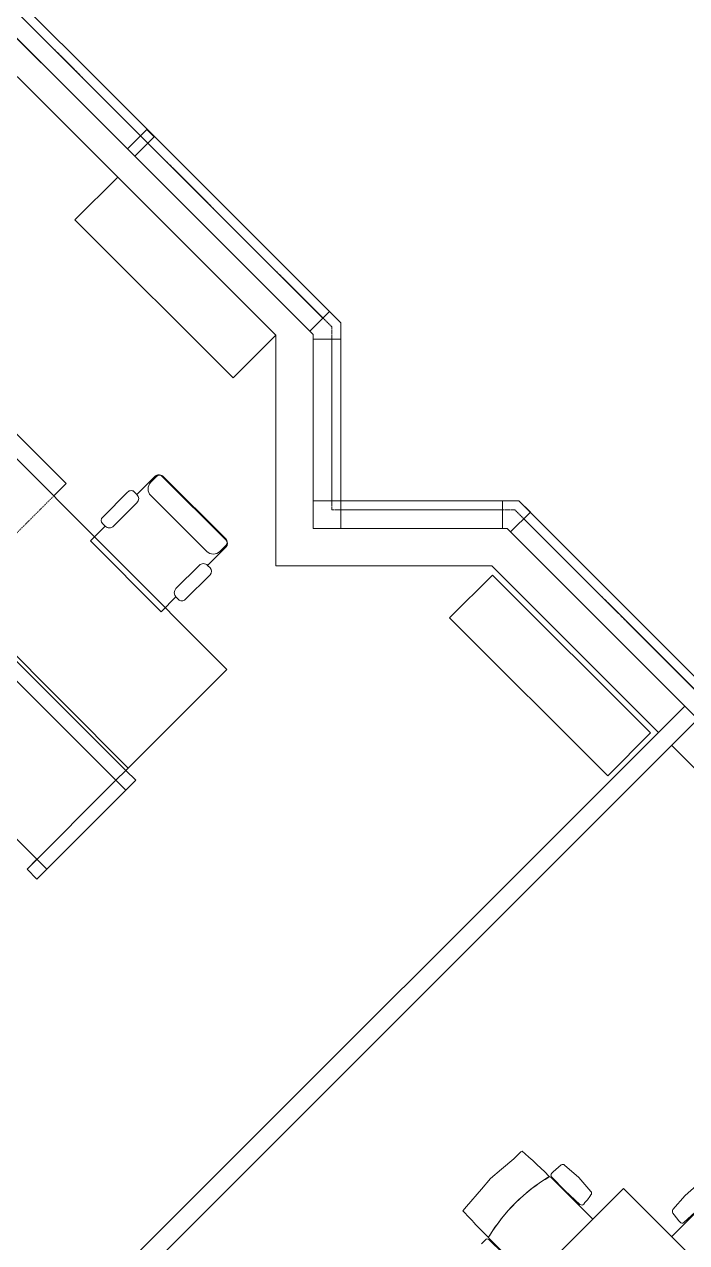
# Model space of a CAD drawing. Header units: inches. Extents: x 1 to 4574, y -953 to 1388.
# Drawn here: x 2174 to 2316.2, y 385.2 to 647.1 of the extents above; entities that cross this region are included whole.
import ezdxf

# ---------------------------------------------------------------- set-up
doc = ezdxf.new("R2010")
doc.units = ezdxf.units.IN
doc.header["$MEASUREMENT"] = 0
doc.linetypes.add('Dash', pattern=[0.25, 0.125, -0.125])
doc.linetypes.add('IMPORT-PHANTOM4', pattern=[0.625, 0.3125, -0.0625, 0.0625, -0.0625, 0.0625, -0.0625])
for name, color, linetype, lineweight in [('3rd Floor Revit Background_dwg', 8, 'Continuous', 9), ('A-Area', 7, 'IMPORT-PHANTOM4', 9), ('A-FLOR', 192, 'Continuous', 9), ('A-WALL', 113, 'Continuous', 50), ('AWAEX', 7, 'Continuous', 9), ('I-FURN', 30, 'Continuous', 9), ('I-FURN-HDLN', 30, 'Continuous', 9), ('MHV', 7, 'Continuous', 9)]:
    doc.layers.add(name, color=color, linetype=linetype, lineweight=lineweight)

# ---------------------------------------------------------------- blocks, each defined once
blk = doc.blocks.new('Conf Table - Rect - Seats 8 - 8 x 4-531600-3rd Floor New Construction - Tel_Data_Elec Plan')
at = {"layer": 'I-FURN'}
for p, q in [((-48, 24), (-48, -24)), ((-48, -9.38), (-60.52, -9.38)), ((-56.3, -9.47), (-51.99, -9.67)), ((-51.99, -9.67), (-51.75, -9.74)), ((-51.75, -9.74), (-51.57, -9.88)), ((-51.57, -9.88), (-51.5, -10.07)), ((-51.5, -10.07), (-51.48, -10.28)), ((-51.48, -10.28), (-51.49, -10.68)), ((-51.82, -12.96), (-51.95, -13.13)), ((-51.75, -12.76), (-51.82, -12.96)), ((-51.68, -12.34), (-51.75, -12.76)), ((-51.55, -11.5), (-51.68, -12.34)), ((-51.49, -10.68), (-51.55, -11.5)), ((-56.28, -13.56), (-60.29, -13.31)), ((-52.31, -13.31), (-56.28, -13.56)), ((-52.11, -13.25), (-52.31, -13.31)), ((-51.95, -13.13), (-52.11, -13.25)), ((-48, -24), (48, -24)), ((-38.68, -24), (-38.68, -36.73)), ((-42.61, -28.52), (-42.86, -32.49)), ((-42.55, -28.32), (-42.61, -28.52)), ((-42.43, -28.15), (-42.55, -28.32)), ((-42.26, -28.03), (-42.43, -28.15)), ((-42.06, -27.96), (-42.26, -28.03)), ((-41.64, -27.88), (-42.06, -27.96)), ((-40.8, -27.76), (-41.64, -27.88)), ((-39.99, -27.7), (-40.8, -27.76)), ((-39.58, -27.69), (-39.99, -27.7)), ((-39.37, -27.7), (-39.58, -27.69)), ((-39.19, -27.78), (-39.37, -27.7)), ((-39.04, -27.96), (-39.19, -27.78)), ((-38.97, -28.2), (-39.04, -27.96)), ((-38.77, -32.5), (-38.97, -28.2)), ((-42.86, -32.49), (-42.61, -36.5)), ((-38.86, -36.7), (-38.77, -32.5)), ((-19.96, -36.79), (-19.96, -31.53)), ((-19.78, -36.7), (-19.87, -32.5)), ((-42.61, -36.5), (-42.55, -36.69)), ((-42.55, -36.69), (-42.45, -36.85)), ((-42.45, -36.85), (-42.29, -36.97)), ((-42.29, -36.97), (-42.11, -37.05)), ((-42.11, -37.05), (-40.61, -37.18)), ((-40.61, -37.18), (-39.81, -37.2)), ((-39.81, -37.2), (-39.41, -37.2)), ((-39.41, -37.2), (-39.21, -37.18)), ((-39.21, -37.18), (-39.04, -37.08)), ((-39.04, -37.08), (-38.92, -36.91)), ((-38.92, -36.91), (-38.86, -36.7)), ((-38.68, -36.73), (-38.59, -37.04)), ((-38.54, -38.47), (-38.52, -37.23)), ((-38.48, -40.85), (-38.54, -38.47)), ((-38.52, -37.23), (-38.45, -37.13)), ((-38.45, -37.13), (-38.23, -37.16)), ((-20.36, -37.16), (-20.08, -37.16)), ((-20.32, -37.15), (-20.05, -37.09)), ((-20.08, -37.16), (-20.05, -37.49)), ((-20.04, -39.14), (-20.08, -40.92)), ((-20.05, -37.09), (-19.96, -36.79)), ((-20.05, -37.49), (-20.04, -39.14)), ((-19.73, -36.91), (-19.78, -36.7)), ((-19.6, -37.08), (-19.73, -36.91)), ((-19.43, -37.18), (-19.6, -37.08)), ((-19.23, -37.21), (-19.43, -37.18)), ((-18.83, -37.2), (-19.23, -37.21)), ((-18.03, -37.18), (-18.83, -37.2)), ((-38.47, -41.54), (-38.48, -40.85)), ((-38.44, -42.03), (-38.47, -41.54)), ((-20.09, -41.58), (-20.12, -42.1)), ((-20.08, -40.92), (-20.09, -41.58)), ((-38.39, -43.16), (-38.44, -42.03)), ((-38.37, -44.21), (-38.39, -43.16)), ((-38.3, -45.09), (-38.37, -44.21)), ((-20.12, -42.1), (-20.17, -43.22)), ((-20.17, -43.22), (-20.17, -44.62)), ((-37.97, -45.12), (-38.3, -45.09)), ((-35.85, -45.2), (-37.97, -45.12)), ((-32.38, -45.48), (-35.85, -45.2)), ((-29.3, -45.73), (-32.38, -45.48)), ((-26.32, -45.51), (-29.3, -45.73)), ((-21.42, -45.08), (-26.32, -45.51)), ((-20.21, -45.03), (-21.42, -45.08)), ((-20.18, -44.9), (-20.21, -45.03)), ((-20.17, -44.62), (-20.18, -44.9))]:
    blk.add_line(p, q, dxfattribs=at)
for centre, radius, start, end in [((-29.24, -0.45), 37.76, 255.6558, 283.5412), ((-29.3, -0.38), 37.85, 256.3473, 283.6527), ((-20.24, -37.67), 0.53, 98.6575, 107.1544)]:
    blk.add_arc(centre, radius, start, end, dxfattribs=at)
blk = doc.blocks.new('6FT_BENCHES - 6FT_BENCHES-1759733-3rd Floor New Construction - Tel_Data_Elec Plan')
at = {"layer": 'I-FURN'}
for p, q in [((-15.74, 30.23), (-15.74, -41.77)), ((-14.99, 30.23), (-15.74, 30.23)), ((9, 30.23), (-14.99, 30.23)), ((-14.99, -41.77), (-14.99, 30.23)), ((9, 28.73), (9, 30.23)), ((-12.88, 28.73), (-12.88, 27.67)), ((16.49, 28.73), (-12.88, 28.73)), ((-12.88, 27.67), (16.49, 27.67)), ((14.99, -41.77), (14.99, 27.67)), ((18.82, 26.62), (14.99, 26.62)), ((16.49, 27.67), (16.49, 28.73)), ((18.82, 10.89), (18.82, 26.62)), ((18.82, 26.62), (18.82, 10.89)), ((14.99, 10.89), (18.82, 10.89)), ((26.85, 0.26), (19.27, 0.26)), ((13.77, -1.52), (13.77, -23.02)), ((18.24, -1.52), (13.77, -1.52)), ((18.24, -0.77), (18.24, -1.52)), ((27.9, -1.52), (27.9, -0.8)), ((33.47, -1.52), (27.9, -1.52)), ((33.62, -1.77), (31.84, -1.77)), ((34.47, -22.02), (34.47, -2.52)), ((19.52, -2.79), (26.63, -2.79)), ((29.84, -20.77), (29.84, -3.77)), ((34.62, -21.77), (34.62, -2.77)), ((13.77, -23.02), (18.24, -23.02)), ((18.24, -23.02), (18.24, -23.77)), ((26.59, -21.75), (19.52, -21.75)), ((27.86, -23.02), (33.47, -23.02)), ((27.86, -23.74), (27.86, -23.02)), ((33.62, -22.77), (31.84, -22.77)), ((19.27, -24.8), (26.8, -24.8)), ((-15.74, -41.77), (-14.99, -41.77)), ((-14.99, -41.77), (14.99, -41.77))]:
    blk.add_line(p, q, dxfattribs=at)
for centre, radius, start, end in [((19.27, -0.77), 1.03, 90, 180), ((26.85, -0.8), 1.06, 0, 90), ((19.52, -1.52), 1.27, 180, 270), ((26.63, -1.52), 1.27, 270, 360), ((31.84, -3.77), 2, 90, 180), ((33.47, -2.52), 1, 360, 90), ((33.62, -2.77), 1, 360, 90), ((31.84, -20.77), 2, 180, 270), ((19.52, -23.02), 1.27, 90, 180), ((26.59, -23.02), 1.27, 0, 90), ((33.47, -22.02), 1, 270, 360), ((33.62, -21.77), 1, 270, 360), ((19.27, -23.77), 1.03, 180, 270), ((26.8, -23.74), 1.06, 270, 0)]:
    blk.add_arc(centre, radius, start, end, dxfattribs=at)
at = {"layer": 'I-FURN-HDLN', "linetype": 'Dash'}
for p, q in [((-4.05, 26.62), (-4.05, 10.89)), ((14.99, 26.62), (-4.05, 26.62)), ((-4.05, 10.89), (14.99, 10.89))]:
    blk.add_line(p, q, dxfattribs=at)
blk = doc.blocks.new('6FT_BENCHES - 6FT_BENCHES-1760081-3rd Floor New Construction - Tel_Data_Elec Plan')
at = {"layer": 'I-FURN'}
for p, q in [((-15.74, 41.77), (-14.99, 41.77)), ((-15.74, -30.23), (-15.74, 41.77)), ((-14.99, 41.77), (14.99, 41.77)), ((-14.99, 41.77), (-14.99, -30.23)), ((14.99, 41.77), (14.99, -27.67)), ((18.24, 23.02), (18.24, 23.77)), ((19.27, 24.8), (26.8, 24.8)), ((27.86, 23.74), (27.86, 23.02)), ((13.77, 23.02), (18.24, 23.02)), ((13.77, 1.52), (13.77, 23.02)), ((26.59, 21.75), (19.52, 21.75)), ((27.86, 23.02), (33.47, 23.02)), ((33.62, 22.77), (31.84, 22.77)), ((34.47, 22.02), (34.47, 2.52)), ((34.62, 21.77), (34.62, 2.77)), ((29.84, 20.77), (29.84, 3.77)), ((19.52, 2.79), (26.63, 2.79)), ((18.24, 1.52), (13.77, 1.52)), ((18.24, 0.77), (18.24, 1.52)), ((27.9, 1.52), (27.9, 0.8)), ((33.47, 1.52), (27.9, 1.52)), ((33.62, 1.77), (31.84, 1.77)), ((26.85, -0.26), (19.27, -0.26)), ((14.99, -10.89), (18.82, -10.89)), ((18.82, -10.89), (18.82, -26.62)), ((18.82, -26.62), (18.82, -10.89)), ((-12.88, -27.67), (16.49, -27.67)), ((-12.88, -28.73), (-12.88, -27.67)), ((16.49, -28.73), (-12.88, -28.73)), ((9, -28.73), (9, -30.23)), ((18.82, -26.62), (14.99, -26.62)), ((16.49, -27.67), (16.49, -28.73)), ((-14.99, -30.23), (-15.74, -30.23)), ((9, -30.23), (-14.99, -30.23))]:
    blk.add_line(p, q, dxfattribs=at)
for centre, radius, start, end in [((19.27, 23.77), 1.03, 90, 180), ((26.8, 23.74), 1.06, 360, 90), ((19.52, 23.02), 1.27, 180, 270), ((26.59, 23.02), 1.27, 270, 0), ((31.84, 20.77), 2, 90, 180), ((33.47, 22.02), 1, 0, 90), ((33.62, 21.77), 1, 0, 90), ((19.52, 1.52), 1.27, 90, 180), ((26.63, 1.52), 1.27, 0, 90), ((31.84, 3.77), 2, 180, 270), ((33.62, 2.77), 1, 270, 0), ((19.27, 0.77), 1.03, 180, 270), ((26.85, 0.8), 1.06, 270, 360), ((33.47, 2.52), 1, 270, 0)]:
    blk.add_arc(centre, radius, start, end, dxfattribs=at)
at = {"layer": 'I-FURN-HDLN', "linetype": 'Dash'}
for p, q in [((-4.05, -10.89), (14.99, -10.89)), ((-4.05, -26.62), (-4.05, -10.89)), ((14.99, -26.62), (-4.05, -26.62))]:
    blk.add_line(p, q, dxfattribs=at)
blk = doc.blocks.new('Workstation - 6x6 - Workstation - 6x6-1549611-3rd Floor New Construction - Tel_Data_Elec Plan')
at = {"layer": 'I-FURN'}
for p, q in [((73.5, 1.5), (1.5, 1.5)), ((73.5, 1.5), (76.5, 1.5)), ((73.5, -1.5), (73.5, 1.5)), ((76.5, 1.5), (76.5, -1.5)), ((1.5, -1.5), (73.5, -1.5)), ((76.5, -1.5), (73.5, -1.5)), ((73.5, -1.5), (73.5, -28.5)), ((76.5, -28.5), (76.5, -1.5)), ((73.5, -25.5), (1.5, -25.5)), ((73.5, -25.5), (76.5, -25.5)), ((73.5, -28.5), (73.5, -25.5)), ((76.5, -25.5), (76.5, -28.5)), ((76.5, -28.5), (73.5, -28.5)), ((73.5, -28.5), (76.5, -28.5))]:
    blk.add_line(p, q, dxfattribs=at)
blk = doc.blocks.new('3rd Floor Revit Background_dwg-1506769-3rd Floor New Construction - Tel_Data_Elec Plan')
at = {"layer": 'A-Area', "flags": 128}
for points in [[(1884.9, 180.92), (1805.75, 260.07), (1767.28, 260.07), (1767.28, 298.53), (1688.13, 377.68), (735.1, 377.68), (571.4, 213.99), (494.75, 290.64), (524.68, 320.57), (524.68, 419.78), (401.76, 542.7), (362.39, 542.7), (362.39, 582.06), (243.34, 701.12), (204.04, 701.12), (204.04, 740.42), (84.92, 859.54), (45.55, 859.54), (45.55, 898.9), (-441.32, 1385.78), (-666.56, 1385.78), (-745.3, 1307.04), (-745.3, 1267.7), (-784.64, 1267.7), (-863.31, 1189.03), (-863.31, 289.89), (-745.28, 171.87), (-705.91, 171.87), (-705.91, 132.5), (-587.52, 14.1), (-548.15, 14.1), (-548.15, -25.26), (-39.5, -533.91), (-0.12, -533.91), (-0.12, -573.29), (115.81, -689.22), (514.38, -689.22), (542.18, -661.42), (569.98, -689.22), (1686.6, -689.22), (1766.06, -609.77), (1766.06, -570.38), (1805.44, -570.38), (1884.9, -490.93), (1884.9, 180.92)], [(-745.3, 1267.7), (-745.3, 1307.04), (-666.56, 1385.78), (-441.32, 1385.78), (45.55, 898.9), (45.55, 859.54), (84.92, 859.54), (204.04, 740.42), (204.04, 701.12), (243.34, 701.12), (362.39, 582.06), (362.39, 542.7), (401.76, 542.7), (524.68, 419.78), (524.68, 320.57), (494.75, 290.64), (571.4, 213.99), (735.1, 377.68), (1688.13, 377.68), (1767.28, 298.53), (1767.28, 260.07), (1805.75, 260.07), (1884.9, 180.92), (1884.9, -490.93), (1805.44, -570.38), (1766.06, -570.38), (1766.06, -609.77), (1686.6, -689.22), (569.98, -689.22), (542.18, -661.42), (514.38, -689.22), (231.68, -689.22)]]:
    blk.add_lwpolyline(points, dxfattribs=at)
at = {"layer": 'AWAEX'}
for p, q in [((245.22, 699.23), (360.51, 583.95)), ((362.39, 544.65), (362.39, 579.41)), ((399.11, 542.7), (364.35, 542.7)), ((403.64, 540.81), (522.8, 421.66)), ((400.1, 538.7), (438.25, 500.56))]:
    blk.add_line(p, q, dxfattribs=at)
at = {"layer": 'AWAEX', "flags": 128}
for points in [[(364.39, 582.89), (244.17, 703.12), (206.24, 703.12), (206.24, 741.05), (85.75, 861.54), (47.55, 861.54), (47.55, 899.73), (-440.49, 1387.78), (-667.39, 1387.78), (-747.3, 1307.87), (-747.3, 1269.7), (-785.47, 1269.7), (-865.32, 1189.85), (-865.32, 289.08), (-746.11, 169.87), (-707.91, 169.87), (-707.91, 131.67), (-588.35, 12.1), (-550.15, 12.1), (-550.15, -26.09), (-40.33, -535.91), (3.88, -535.91)], [(358.39, 580.41), (241.68, 697.12), (200.24, 697.12), (200.24, 738.56), (83.27, 855.54), (41.55, 855.54), (41.55, 893.32)], [(350.39, 530.7), (350.39, 580.28), (239.3, 691.37), (194.49, 691.37), (194.49, 736.18), (80.88, 849.79), (35.8, 849.79), (35.8, 887.57)], [(358.39, 544.7), (358.39, 580.41), (357.69, 581.12), (361.93, 585.36), (364.39, 582.9), (364.39, 579.41), (358.39, 579.41)], [(734.27, 379.68), (571.4, 216.82), (497.58, 290.64), (526.68, 319.74), (526.68, 420.61), (402.59, 544.7), (364.39, 544.7), (364.39, 582.89)], [(358.39, 538.7), (400.11, 538.7), (400.82, 537.99), (405.06, 542.23), (402.6, 544.7), (399.11, 544.7), (399.11, 538.7)], [(432.59, 494.9), (396.79, 530.7), (350.39, 530.7)], [(739.14, 367.93), (575.47, 204.27), (485.03, 294.71), (512.68, 322.36), (512.68, 414.81), (435.42, 492.07)]]:
    blk.add_lwpolyline(points, dxfattribs=at)
for points in [[(318.56, 620.28), (320.12, 618.73), (324.28, 622.89), (322.72, 624.44)], [(364.39, 544.7), (364.39, 538.7), (358.39, 538.7), (358.39, 544.7)]]:
    blk.add_lwpolyline(points, close=True, dxfattribs=at)
at = {"layer": 'MHV', "flags": 128}
for points in [[(307.26, 605.02), (341.2, 571.08), (350.39, 580.28), (316.45, 614.22)], [(430.86, 494.77), (396.92, 528.71), (387.73, 519.52), (421.67, 485.58)]]:
    blk.add_lwpolyline(points, close=True, dxfattribs=at)

msp = doc.modelspace()

# ---------------------------------------------------------------- linework, layer by layer
at = {"layer": 'A-FLOR', "lineweight": 13}
for p, q in [((2235.97, 580.41), (2119.26, 697.12)), ((2235.97, 538.7), (2235.97, 580.41)), ((2277.68, 538.7), (2235.97, 538.7)), ((2315.82, 500.55), (2277.68, 538.7))]:
    msp.add_line(p, q, dxfattribs=at)
at = {"layer": 'A-WALL', "color": 250, "lineweight": 20}
for p, q in [((2315.82, 500.55), (2143.62, 328.35)), ((2318.65, 497.72), (2315.82, 500.55)), ((2148.74, 327.82), (2318.65, 497.72))]:
    msp.add_line(p, q, dxfattribs=at)

# ---------------------------------------------------------------- block references
at = {"layer": '3rd Floor Revit Background_dwg', "color": 7}
msp.add_blockref('3rd Floor Revit Background_dwg-1506769-3rd Floor New Construction - Tel_Data_Elec Plan', (1877.58, 0), dxfattribs=at)
at = {"layer": 'I-FURN'}
for name, p, rotation in [('6FT_BENCHES - 6FT_BENCHES-1760081-3rd Floor New Construction - Tel_Data_Elec Plan', (2132.48, 572.26), 45.00000000000017), ('Workstation - 6x6 - Workstation - 6x6-1549611-3rd Floor New Construction - Tel_Data_Elec Plan', (2142.72, 537.63), 314.9999999999995), ('6FT_BENCHES - 6FT_BENCHES-1759733-3rd Floor New Construction - Tel_Data_Elec Plan', (2177.35, 527.38), 45.00000000000009), ('Conf Table - Rect - Seats 8 - 8 x 4-531600-3rd Floor New Construction - Tel_Data_Elec Plan', (2285.69, 345.97), 224.9999999999998)]:
    msp.add_blockref(name, p, dxfattribs=dict(at, rotation=rotation))

doc.saveas('drawing.dxf')
